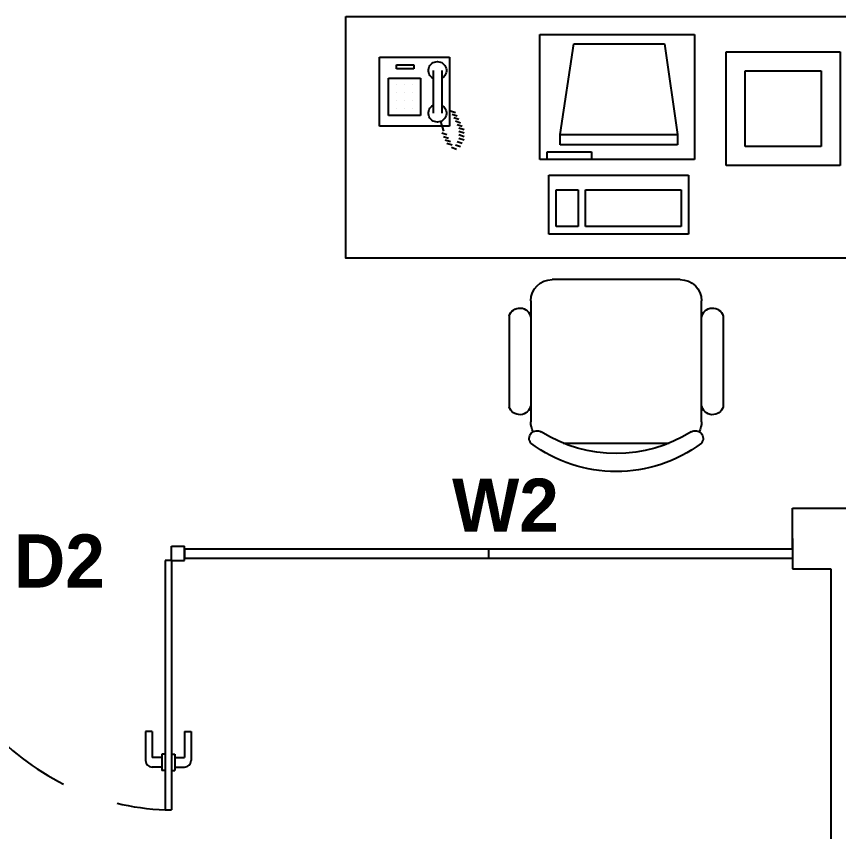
# Model space of a CAD drawing. Header units: inches. Extents: x 482566 to 494966, y -26460 to -22226.
# Drawn here: x 485880.3 to 486002, y -26095.6 to -25974.9 of the extents above; entities that cross this region are included whole.
import ezdxf

# ---------------------------------------------------------------- set-up
doc = ezdxf.new("R2010")
doc.units = ezdxf.units.IN
doc.header["$LTSCALE"] = 15
doc.header["$MEASUREMENT"] = 0
doc.linetypes.add('DASHED', pattern=[0.75, 0.5, -0.25])
for name, color, linetype in [('furniture', 4, 'Continuous'), ('GLAZING', 4, 'Continuous'), ('I-WALL-IN', 3, 'Continuous')]:
    doc.layers.add(name, color=color, linetype=linetype)
doc.layers.add('I-ANNO-TEXT', color=7, linetype='Continuous', lineweight=18)
doc.styles.add('MICRO', font='')
doc.styles.get('MICRO').set_extended_font_data('MicrogrammaSSi', bold=True)

# ---------------------------------------------------------------- blocks, each defined once
blk = doc.blocks.new('glass doors- 900')
for p, q in [((387080.9, -15045.5), (387080.9, -14224.6)), ((387102.3, -15045.5), (387102.3, -14226.3)), ((387080.9, -14354.8), (387070.1, -14354.8)), ((387070.1, -14408.4), (387070.1, -14354.8)), ((387102.3, -14354.8), (387113, -14354.8)), ((387113, -14408.4), (387113, -14354.8)), ((387016.6, -14483.4), (387016.6, -14387)), ((387070.1, -14365.5), (387038, -14365.5)), ((387113, -14365.5), (387145.1, -14365.5)), ((387166.6, -14483.4), (387166.6, -14387)), ((387038, -14483.4), (387038, -14397.7)), ((387070.1, -14397.7), (387038, -14397.7)), ((387080.9, -14408.4), (387070.1, -14408.4)), ((387102.3, -14408.4), (387113, -14408.4)), ((387113, -14397.7), (387145.1, -14397.7)), ((387145.1, -14483.4), (387145.1, -14397.7)), ((387038, -14483.4), (387016.6, -14483.4)), ((387145.1, -14483.4), (387166.6, -14483.4)), ((387038, -15045.5), (387038, -15092.6)), ((387080.9, -15045.5), (387038, -15045.5)), ((387080.9, -15045.5), (387080.9, -15092.6)), ((387080.9, -15045.5), (387080.9, -15092.6)), ((387080.9, -15045.5), (387102.3, -15045.5)), ((387895.1, -15045.5), (387895.1, -15092.6)), ((387895.1, -15045.5), (387895.1, -15092.6)), ((387895.1, -15045.5), (387895.1, -15045.5)), ((387895.1, -15045.5), (387938, -15045.5)), ((387938, -15045.5), (387938, -15092.6)), ((387080.9, -15092.6), (387038, -15092.6)), ((387895.1, -15092.6), (387938, -15092.6))]:
    blk.add_line(p, q)
at = {"linetype": 'DASHED', "ltscale": 50}
blk.add_arc((387070.1, -15049.8), 825.3, 358.6028, 89.255, dxfattribs=at)
for centre, start, end in [((387038, -14387), 90, 180), ((387145.1, -14387), 0, 90)]:
    blk.add_arc(centre, 21.4, start, end)
blk = doc.blocks.new('DESK4')
blk.add_lwpolyline([(34, -36), (34, 36), (0, 36), (0, -36)], close=True)
blk = doc.blocks.new('RECTANG')
for p, q in [((1, 1), (0, 1)), ((0, 1), (0, 0)), ((1, 0), (1, 1)), ((0, 0), (1, 0))]:
    blk.add_line(p, q)
blk = doc.blocks.new('IBMAT', base_point=(61, 306))
for p, q in [((75, 307), (75, 306)), ((81, 307), (75, 307)), ((81, 306), (81, 307))]:
    blk.add_line(p, q)
at = {"xscale": 21, "yscale": 17, "zscale": 21}
blk.add_blockref('RECTANG', (61, 306), dxfattribs=at)
blk = doc.blocks.new('KEYBOARD', base_point=(60, 294))
for p, xscale, yscale, zscale in [((60, 294), 19, 8, 19), ((61, 295), 13, 5, 13), ((75, 295), 3, 5, 3)]:
    blk.add_blockref('RECTANG', p, dxfattribs=dict(xscale=xscale, yscale=yscale, zscale=zscale))
blk = doc.blocks.new('A$C79A54892')
at = {"layer": 'furniture'}
for p, q in [((0.9168, 1.8), (1.3632, 1.8)), ((0.78, 1.2), (0.78, 1.71)), ((1.5, 1.71), (1.5, 1.6407)), ((0.6887, 1.2637), (0.6887, 1.6462)), ((1.5, 1.6407), (1.5, 1.2)), ((1.5913, 1.2637), (1.5913, 1.6462)), ((1.41, 1.11), (0.87, 1.11)), ((2.6859, 0.855), (2.3541, 0.855)), ((2.2941, 0.795), (2.2941, 0)), ((2.7459, 0.795), (2.2941, 0.795)), ((2.7459, 0), (2.7459, 0.795)), ((2.0837, 0.6288), (1.6037, 0.6288)), ((1.6037, 0.6288), (1.6037, 0.1488)), ((2.0837, 0.1488), (2.0837, 0.6288)), ((0.4457, 0.5521), (0.4673, 0.5593)), ((0.4194, 0.5202), (0.441, 0.5274)), ((0.4266, 0.5346), (0.4482, 0.5418)), ((0.4626, 0.5418), (0.4842, 0.549)), ((0.4698, 0.5274), (0.4914, 0.5346)), ((0.477, 0.513), (0.4986, 0.5202)), ((0.904, 0.5417), (0.904, 0.4978)), ((1.399, 0.5417), (0.904, 0.5417)), ((1.399, 0.4978), (1.399, 0.5417)), ((2.0037, 0.5488), (1.6837, 0.5488)), ((1.6837, 0.5488), (1.6837, 0.2288)), ((2.0037, 0.2288), (2.0037, 0.5488)), ((0.405, 0.4914), (0.4266, 0.4986)), ((0.4122, 0.5058), (0.4338, 0.513)), ((0.477, 0.4986), (0.4986, 0.5058)), ((0.477, 0.4842), (0.4986, 0.4914)), ((0.904, 0.4978), (1.399, 0.4978)), ((0.904, 0.4978), (0.9616, 0.1159)), ((1.3431, 0.1159), (1.399, 0.4978)), ((0.3993, 0.4432), (0.4122, 0.4842)), ((0.4698, 0.4554), (0.4914, 0.4626)), ((0.477, 0.4698), (0.4986, 0.477)), ((0.4482, 0.4122), (0.4698, 0.4194)), ((0.4554, 0.4266), (0.477, 0.4338)), ((0.4626, 0.441), (0.4842, 0.4482)), ((0.2141, 0.3902), (0.2141, 0.3902)), ((0.2478, 0.3902), (0.2478, 0.3902)), ((0.2816, 0.3902), (0.2816, 0.3902)), ((0.3685, 0.228), (0.3685, 0.408)), ((0.4045, 0.228), (0.4045, 0.408)), ((0.441, 0.3978), (0.4626, 0.405)), ((0.2141, 0.3564), (0.2141, 0.3564)), ((0.2478, 0.3564), (0.2478, 0.3564)), ((0.2816, 0.3564), (0.2816, 0.3564)), ((0.2141, 0.3227), (0.2141, 0.3227)), ((0.2478, 0.3227), (0.2478, 0.3227)), ((0.2816, 0.3227), (0.2816, 0.3227)), ((0.2141, 0.2889), (0.2141, 0.2889)), ((0.2478, 0.2889), (0.2478, 0.2889)), ((0.2816, 0.2889), (0.2816, 0.2889)), ((1.6837, 0.2288), (2.0037, 0.2288)), ((1.6037, 0.1488), (2.0837, 0.1488)), ((0.9616, 0.1159), (1.3431, 0.1159)), ((2.2941, 0), (2.7459, 0))]:
    blk.add_line(p, q, dxfattribs=at)
for centre, radius, start, end in [((1.14, 1.32), 0.6, 53.1301, 126.8699), ((1.14, 1.2547), 0.5892, 57.5758, 122.4242), ((0.8064, 1.7803), 0.0329, 143.3099, 302.0274), ((1.4736, 1.7803), 0.0329, 237.9726, 36.6901), ((0.87, 1.71), 0.09, 152.4156, 180), ((1.41, 1.71), 0.09, 0, 27.5844), ((0.7337, 1.6331), 0.0469, 9.2946, 163.7398), ((1.5463, 1.6331), 0.0469, 16.2602, 170.7054), ((0.7337, 1.2769), 0.0469, 196.2602, 350.7054), ((1.5463, 1.2769), 0.0469, 189.2946, 343.7398), ((0.87, 1.2), 0.09, 180, 270), ((1.41, 1.2), 0.09, 270, 0), ((0.3865, 0.408), 0.0377, 298.4915, 241.5085), ((0.3865, 0.228), 0.0377, 118.4915, 61.5085)]:
    blk.add_arc(centre, radius, start, end, dxfattribs=at)
for name, p, xscale, yscale, zscale, rotation in [('DESK4', (1.08, 1.02), 0.0299999999998839, 0.0299999999998839, 0.0299999999998839, 270.0000000003054), ('KEYBOARD', (1.4454, 0.9178), 0.03101538461544906, 0.03101538461544906, 0.03101538461544906, 180.0000000002476), ('IBMAT', (1.4697, 0.6028), 0.03101538461544906, 0.03101538461544906, 0.03101538461544906, 180.0000000002476), ('RECTANG', (0.4375, 0.4634), 0.2953901644145187, 0.2917466341033005, 0.2953901644145187, 180.0000000002573), ('RECTANG', (0.3153, 0.4183), 0.1350000000002516, 0.1575000000002935, 0.1350000000002516, 180.0000000002573), ('RECTANG', (0.2872, 0.2214), 0.07312500000013628, 0.01687500000003145, 0.07312500000013628, 180.0000000002573)]:
    blk.add_blockref(name, p, dxfattribs=dict(at, xscale=xscale, yscale=yscale, zscale=zscale, rotation=rotation))

msp = doc.modelspace()

# ---------------------------------------------------------------- linework, layer by layer
at = {"layer": 'GLAZING', "elevation": 6.93}
for points in [[(485905.21, -26053.76), (485995.21, -26053.76)], [(485905.21, -26053.76), (485905.21, -26055.11)], [(485950.21, -26053.76), (485950.21, -26055.11)], [(485905.21, -26055.11), (485995.21, -26055.11)]]:
    msp.add_lwpolyline(points, dxfattribs=at)
at = {"layer": 'I-WALL-IN'}
for p, q in [((485995.21, -26053.76, 6.93), (485995.21, -26047.72, 6.93)), ((486000.9, -26047.72, 6.93), (486005.4, -26047.72, 6.93)), ((485995.21, -26052.22, 6.93), (485995.21, -26056.72, 6.93))]:
    msp.add_line(p, q, dxfattribs=at)
at = {"layer": 'I-WALL-IN', "elevation": 6.93}
for points in [[(485995.21, -26047.72), (486000.9, -26047.72)], [(485995.21, -26056.72), (486000.9, -26056.72)], [(486000.9, -26056.72), (486000.9, -26265.97)]]:
    msp.add_lwpolyline(points, dxfattribs=at)

# ---------------------------------------------------------------- block references
at = {"layer": 'furniture', "xscale": -35.12240917321422, "yscale": 35.1224091595864, "zscale": 35.12240916776322, "rotation": 180}
msp.add_blockref('A$C79A54892', (485929.07, -25974.87), dxfattribs=at)
at = {"layer": 'GLAZING', "xscale": 0.04500000025145709, "yscale": 0.04500000025145709, "zscale": 0.04500000025145709, "rotation": 180}
msp.add_blockref('glass doors- 900', (503321.92, -26732.54, 6.93), dxfattribs=at)

# ---------------------------------------------------------------- texts
at = {"layer": 'I-ANNO-TEXT', "char_height": 7.875, "attachment_point": 1, "style": 'MICRO'}
for s, insert in [('{\\fBahnschrift Light|b1|i0|c0|p34;W2}', (485944.82, -26043.35, 6.93)), ('{\\fBahnschrift Light|b1|i0|c0|p34;D2}', (485879.95, -26051.61, 6.93))]:
    msp.add_mtext_dynamic_manual_height_columns(s, width=7.4099, gutter_width=1.5, heights=[0], dxfattribs=dict(at, insert=insert))

doc.saveas('drawing.dxf')
